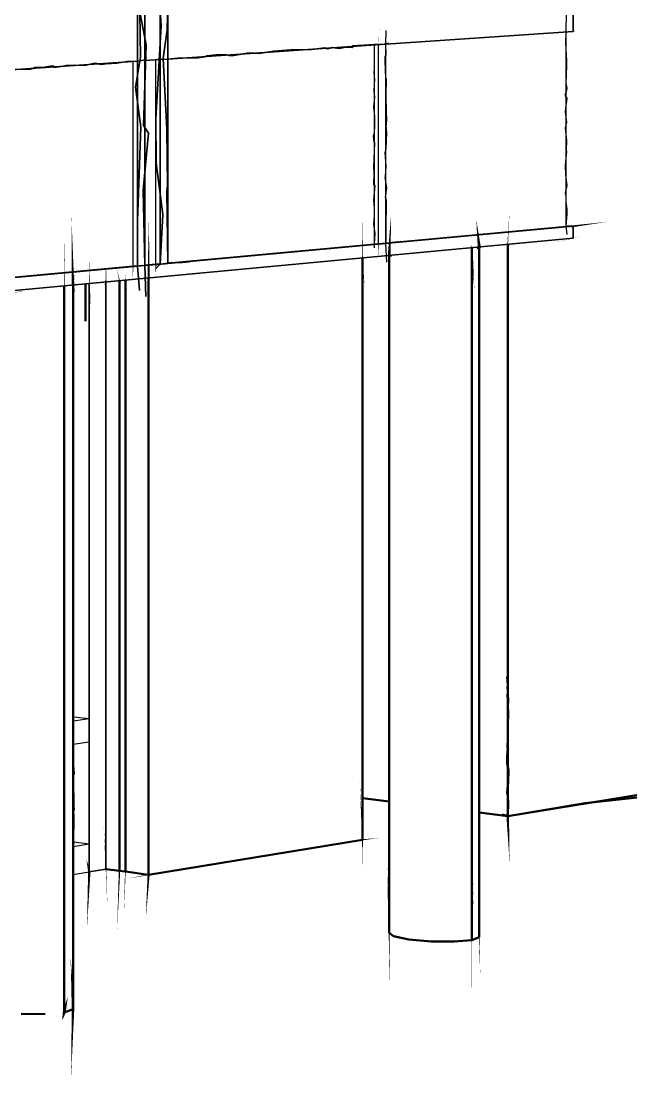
# Model space of a CAD drawing. Header units: inches. Extents: x -877 to 882, y -418 to 410.
# Drawn here: x 439.7 to 562.9, y -418.4 to -204.8 of the extents above; entities that cross this region are included whole.
import ezdxf

# ---------------------------------------------------------------- set-up
doc = ezdxf.new("R2010")
doc.units = ezdxf.units.IN
doc.header["$LTSCALE"] = 0.5
doc.header["$MEASUREMENT"] = 0
doc.layers.get('0').update_dxf_attribs({"lineweight": 18})
for name, color, linetype, lineweight in [('A-Glaz-Curt', 52, 'Continuous', 35), ('A-Glaz-Curt-Unit', 51, 'Continuous', 25), ('A-Wall', 113, 'Continuous', 35)]:
    doc.layers.add(name, color=color, linetype=linetype, lineweight=lineweight)

# ---------------------------------------------------------------- blocks, each defined once
blk = doc.blocks.new('*U12')
at = {"color": 7, "linetype": 'Continuous', "lineweight": -3}
for p, q in [((511.08, -216.28), (511.08, -209.67)), ((511.08, -249.84), (511.08, -216.28)), ((511.08, -249.84), (511.08, -249.84)), ((469.01, -253.84), (469.33, -253.82)), ((444.58, -405.52), (444.58, -405.52))]:
    blk.add_line(p, q, dxfattribs=at)
at = {"layer": 'A-Glaz-Curt', "color": 143, "linetype": 'Continuous', "lineweight": 35}
for p, q in [((463.19, -254.38), (463.19, 358.95)), ((464.73, -254.24), (464.73, 358.54)), ((469.33, -253.82), (469.33, 357.33)), ((467.8, -253.96), (467.8, -8.2)), ((551.23, -206.94), (551.23, -195.21)), ((513.39, -209.51), (551.23, -206.94)), ((469.33, -212.51), (513.34, -209.52)), ((429.93, -215.19), (463.19, -212.92)), ((464.73, -212.82), (467.8, -212.61)), ((469.33, -253.82), (551.23, -246.28)), ((549.83, -246.19), (551.23, -246.28)), ((549.83, -246.28), (551.23, -246.28)), ((551.23, -248.73), (551.23, -246.28)), ((429.93, -260.06), (551.23, -248.73)), ((464.73, -254.24), (468.79, -253.86)), ((466.94, -253.89), (467.8, -253.96)), ((467.8, -253.96), (469.33, -253.82)), ((429.93, -257.44), (464.04, -254.3)), ((462.33, -254.31), (463.19, -254.38)), ((463.19, -254.38), (464.73, -254.24)), ((453.48, -376.73), (453.48, -257.86)), ((456.85, -376.19), (456.85, -257.55)), ((453.48, -376.73), (456.85, -376.19))]:
    blk.add_line(p, q, dxfattribs=at)
at = {"layer": 'A-Glaz-Curt-Unit', "color": 141, "linetype": 'Continuous', "lineweight": 25}
for p, q in [((549.83, -246.28), (549.83, -207.04)), ((462.33, -254.31), (462.33, -212.98)), ((466.94, -253.89), (466.94, -212.67)), ((513.39, -249.62), (549.83, -246.28)), ((469.33, -253.67), (511.08, -249.84)), ((464.73, -254.09), (466.94, -253.89)), ((429.5, -257.33), (462.33, -254.31)), ((450.37, -345.43), (450.37, -258.15)), ((450.19, -345.46), (450.37, -345.43)), ((450.37, -370.7), (450.37, -350.94)), ((450.19, -370.73), (450.37, -370.7))]:
    blk.add_line(p, q, dxfattribs=at)
at = {"layer": 'A-Glaz-Curt-Unit', "color": 143, "linetype": 'Continuous', "lineweight": 25}
for p, q in [((511.93, -249.9), (511.93, -209.61)), ((513.39, -249.76), (513.39, -209.51)), ((511.08, -249.84), (511.93, -249.9)), ((511.93, -249.9), (513.39, -249.76)), ((450.19, -346.27), (453.48, -345.8)), ((450.37, -345.43), (453.48, -345.8)), ((450.19, -350.97), (453.48, -350.49)), ((450.19, -371.63), (453.48, -371.11)), ((450.37, -370.7), (453.48, -371.11)), ((453.48, -376.73), (453.48, -371.11)), ((450.19, -377.27), (453.48, -376.73))]:
    blk.add_line(p, q, dxfattribs=at)
at = {"layer": 'A-Wall', "color": 254, "linetype": 'Continuous', "lineweight": 50}
for p, q in [((530.74, -390.54), (530.74, -250.64)), ((532.25, -389.95), (532.25, -250.5)), ((514.05, -389.08), (514.05, -252.2)), ((448.42, -405.17), (448.42, -258.33)), ((450.19, -404.53), (450.19, -258.17)), ((452.68, -265.45), (452.68, -257.94)), ((514.05, -389.08), (514.94, -389.78)), ((514.94, -389.78), (518.03, -390.42)), ((518.03, -390.42), (522.51, -390.81)), ((527.17, -390.86), (530.74, -390.54)), ((530.74, -390.54), (532.25, -389.95)), ((522.51, -390.81), (527.17, -390.86)), ((439.71, -405.47), (444.58, -405.52)), ((444.58, -405.52), (444.58, -405.52)), ((448.42, -405.17), (450.19, -404.53))]:
    blk.add_line(p, q, dxfattribs=at)
at = {"layer": 'A-Wall', "color": 15, "linetype": 'Continuous', "lineweight": 50}
for p, q in [((538, -365.48), (538, -249.96)), ((508.66, -370.28), (508.66, -252.71)), ((465.46, -377.33), (465.46, -256.74)), ((538, -365.48), (863.68, -312.28)), ((538, -365.48), (538, -339.1)), ((508.66, -361.87), (514.05, -362.53)), ((532.25, -364.78), (538, -365.48)), ((465.46, -377.33), (508.66, -370.28)), ((460.76, -376.71), (465.46, -377.33))]:
    blk.add_line(p, q, dxfattribs=at)
at = {"layer": 'A-Wall', "color": 252, "linetype": 'Continuous', "lineweight": 50}
for p, q in [((459.58, -376.55), (459.58, -257.29)), ((456.85, -376.19), (459.58, -376.55))]:
    blk.add_line(p, q, dxfattribs=at)
at = {"layer": 'A-Wall', "color": 51, "linetype": 'Continuous', "lineweight": 50}
for p, q in [((460.76, -376.71), (460.76, -257.18)), ((459.58, -376.55), (460.76, -376.71))]:
    blk.add_line(p, q, dxfattribs=at)
blk = doc.blocks.new('New Napkin Sketch')
at = {"layer": 'A-Wall', "color": 143, "linetype": 'Continuous', "lineweight": 35}
for p, q in [((551.23, -206.94), (551.23, -195.21)), ((464.73, -212.82), (467.8, -212.61)), ((549.83, -246.19), (551.23, -246.28)), ((549.83, -246.28), (551.23, -246.28)), ((551.23, -248.73), (551.23, -246.28)), ((464.73, -254.24), (468.79, -253.86)), ((466.94, -253.89), (467.8, -253.96)), ((467.8, -253.96), (469.33, -253.82)), ((462.33, -254.31), (463.19, -254.38)), ((463.19, -254.38), (464.73, -254.24)), ((453.48, -376.73), (456.85, -376.19))]:
    blk.add_line(p, q, dxfattribs=at)
at = {"layer": 'A-Wall', "color": 7, "linetype": 'Continuous', "lineweight": -3}
for p, q in [((511.08, -216.28), (511.08, -209.67)), ((511.08, -249.84), (511.08, -249.84)), ((469.01, -253.84), (469.33, -253.82)), ((444.58, -405.52), (444.58, -405.52))]:
    blk.add_line(p, q, dxfattribs=at)
at = {"layer": 'A-Wall', "color": 143, "linetype": 'Continuous', "lineweight": 25}
for p, q in [((511.08, -249.84), (511.93, -249.9)), ((511.93, -249.9), (513.39, -249.76)), ((450.19, -346.27), (453.48, -345.8)), ((450.37, -345.43), (453.48, -345.8)), ((450.19, -350.97), (453.48, -350.49)), ((450.19, -371.63), (453.48, -371.11)), ((450.37, -370.7), (453.48, -371.11)), ((453.48, -376.73), (453.48, -371.11)), ((450.19, -377.27), (453.48, -376.73))]:
    blk.add_line(p, q, dxfattribs=at)
at = {"layer": 'A-Wall', "color": 141, "linetype": 'Continuous', "lineweight": 25}
for p, q in [((464.73, -254.09), (466.94, -253.89)), ((450.19, -345.46), (450.37, -345.43)), ((450.19, -370.73), (450.37, -370.7))]:
    blk.add_line(p, q, dxfattribs=at)
at = {"layer": 'A-Wall', "color": 254, "linetype": 'Continuous', "lineweight": 50}
for p, q in [((452.68, -265.45), (452.68, -257.94)), ((514.05, -389.08), (514.94, -389.78)), ((514.94, -389.78), (518.03, -390.42)), ((518.03, -390.42), (522.51, -390.81)), ((527.17, -390.86), (530.74, -390.54)), ((530.74, -390.54), (532.25, -389.95)), ((522.51, -390.81), (527.17, -390.86)), ((439.71, -405.47), (444.58, -405.52)), ((444.58, -405.52), (444.58, -405.52)), ((448.42, -405.17), (450.19, -404.53))]:
    blk.add_line(p, q, dxfattribs=at)
at = {"layer": 'A-Wall', "color": 15, "linetype": 'Continuous', "lineweight": 50}
for p, q in [((508.66, -361.87), (514.05, -362.53)), ((532.25, -364.78), (538, -365.48)), ((460.76, -376.71), (465.46, -377.33))]:
    blk.add_line(p, q, dxfattribs=at)
at = {"layer": 'A-Wall', "color": 252, "linetype": 'Continuous', "lineweight": 50}
blk.add_line((456.85, -376.19), (459.58, -376.55), dxfattribs=at)
at = {"layer": 'A-Wall', "color": 51, "linetype": 'Continuous', "lineweight": 50}
blk.add_line((459.58, -376.55), (460.76, -376.71), dxfattribs=at)
at = {"layer": 'A-Wall', "color": 143, "linetype": 'Continuous', "lineweight": 35, "extrusion": (0, 0, -1)}
for points in [[(-469.12, -253.82), (-469.33, -253.82), (-469.13, -239.29), (-469.28, -238.09), (-469.14, -226.69), (-468.41, -212.42), (-469.22, -206.63), (-469.53, -193.26)], [(-463.64, -259.27), (-463.19, -254.38), (-463.24, -245.25), (-463.9, -226.18), (-462.84, -218.16), (-463.82, -212.1), (-463.62, -198.61), (-462.35, -195.56), (-464.04, -193.07), (-462.42, -174.39), (-462.48, -169.56), (-462.43, -163.89), (-463.36, -148.51), (-463.89, -133.68), (-464.01, -131.16), (-462.96, -123.3), (-463.12, -109.5), (-462.3, -103.16), (-462.93, -98.35), (-463.44, -82.4), (-463.45, -76), (-462.43, -56.84), (-463.34, -50.06), (-462.92, -36.85)], [(-464.93, -260.52), (-464.73, -254.24), (-464.39, -238.97), (-465.42, -227.48), (-464.4, -225.93), (-464.95, -209.66), (-463.78, -203.29), (-464.95, -194.44), (-464.13, -193.21), (-463.81, -187.46), (-464.24, -168.36), (-464.8, -156.55), (-463.87, -145.45), (-465.65, -143.21), (-465.38, -127.46), (-464.69, -116.32), (-465.34, -115.5), (-463.9, -97.92), (-464.02, -83.91), (-465.37, -82.06), (-463.82, -79.45), (-464.5, -63.03), (-465.3, -47.67), (-465.33, -37.04)], [(-466.93, -254.81), (-467.8, -253.96), (-468.34, -243.92), (-466.98, -233.54), (-466.91, -224.56), (-468.03, -205.8), (-467.39, -196.36), (-468.13, -190.02), (-468.52, -185.94), (-467.93, -174.76), (-467.52, -168.78), (-466.87, -160.41), (-467.6, -156.36), (-468.69, -144), (-467.65, -137.85), (-468.63, -128.29), (-467.34, -116), (-468.52, -106.62), (-468.27, -87.47), (-467.23, -74.29), (-467.89, -60.89), (-466.86, -44.28), (-467.03, -27.47)], [(-467.36, -212.61), (-469.33, -212.51), (-471.27, -212.34), (-475.45, -212.25), (-476.78, -212.09), (-477.31, -211.86), (-479.68, -211.6), (-481.15, -211.65), (-481.68, -211.78), (-482.7, -211.77), (-485.8, -211.25), (-487.71, -211.36), (-490.76, -210.9), (-494.1, -210.67), (-498.37, -210.59), (-501.05, -210.27), (-501.59, -210.45), (-502.54, -210.17), (-503.93, -210.35), (-505.28, -210.12), (-506.66, -210.18), (-506.7, -209.82), (-511.06, -209.58), (-513.07, -209.53), (-513.34, -209.52), (-513.98, -209.29)], [(-437.93, -214.59), (-440.84, -214.58), (-441.25, -214.56), (-441.52, -214.55), (-442.18, -214.36), (-442.47, -214.22), (-444.51, -214.13), (-445.61, -213.96), (-446.27, -213.91), (-446.33, -214.2), (-448.65, -213.91), (-448.79, -213.78), (-450.49, -213.72), (-450.59, -213.73), (-452.51, -213.8), (-454.58, -213.36), (-454.95, -213.39), (-455.89, -213.58), (-456.91, -213.44), (-459.06, -213.35), (-461.08, -213.02), (-463.19, -212.92), (-464.82, -212.69)]]:
    blk.add_lwpolyline(points, dxfattribs=at)
at = {"layer": 'A-Wall', "color": 141, "linetype": 'Continuous', "lineweight": 25, "extrusion": (0, 0, -1)}
for points in [[(-549.98, -247.95), (-549.83, -246.28), (-550.01, -243.78), (-550, -242.94), (-549.79, -241.38), (-549.8, -240.19), (-549.67, -239.51), (-550.01, -238.15), (-549.72, -235.9), (-549.65, -234.03), (-549.95, -231.22), (-549.89, -230.89), (-549.96, -228.96), (-549.69, -226.43), (-549.97, -225.27), (-549.64, -223.24), (-549.78, -221.84), (-549.9, -221.56), (-549.98, -220.4), (-549.67, -219.92), (-549.7, -219.45), (-549.81, -219.41), (-549.99, -218.36), (-549.82, -217.33), (-549.95, -213.89), (-549.95, -212.87), (-549.77, -209.27), (-549.83, -207.04), (-549.87, -203.17)], [(-450.44, -371.02), (-450.37, -370.7), (-450.31, -369.16), (-450.34, -368.59), (-450.45, -367.91), (-450.41, -367.46), (-450.41, -366.47), (-450.39, -365.29), (-450.37, -364.72), (-450.46, -364.06), (-450.44, -363.41), (-450.44, -362.31), (-450.42, -361.45), (-450.33, -360.05), (-450.37, -359.45), (-450.34, -358.58), (-450.3, -357.2), (-450.46, -356.93), (-450.42, -355.84), (-450.3, -354.82), (-450.33, -354.07), (-450.31, -353.74), (-450.31, -352.93), (-450.33, -352.13), (-450.37, -350.94), (-450.37, -350.65)]]:
    blk.add_lwpolyline(points, dxfattribs=at)
at = {"layer": 'A-Wall', "color": 143, "linetype": 'Continuous', "lineweight": 25, "extrusion": (0, 0, -1)}
blk.add_lwpolyline([(-512.03, -253.24, 0, 0.174, 0), (-511.93, -249.9, 0.174, 0, 0), (-511.88, -246.22, 0, 0, 0), (-511.94, -244.35, 0, 0, 0), (-511.74, -240.96, 0, 0, 0), (-512.06, -240.48, 0, 0, 0), (-512.12, -238.22, 0, 0, 0), (-511.97, -236.44, 0, 0, 0), (-511.88, -234.72, 0, 0, 0), (-511.88, -231.97, 0, 0, 0), (-512.06, -229.05, 0, 0, 0), (-512.02, -227.36, 0, 0, 0), (-512.12, -225.79, 0, 0, 0), (-511.95, -223.82, 0, 0, 0), (-511.97, -221.4, 0, 0, 0), (-512.11, -219.3, 0, 0, 0), (-511.84, -215.76, 0, 0, 0), (-512.06, -211.77, 0, 0.036, 0), (-511.93, -209.61, 0.036, 0, 0), (-512.05, -205.96, 0, 0, 0)], format="xyseb", dxfattribs=at)
at = {"layer": 'A-Wall', "color": 143, "linetype": 'Continuous', "lineweight": 35, "extrusion": (0, 0, -1)}
for points in [[(-512.32, -209.77, 0, 0.127, 0), (-513.39, -209.51, 0.127, 0, 0), (-514.48, -209.61, 0, 0, 0), (-516.5, -209.22, 0, 0, 0), (-519.86, -209.23, 0, 0, 0), (-521.53, -208.89, 0, 0, 0), (-524.64, -208.63, 0, 0, 0), (-525.31, -208.56, 0, 0, 0), (-526.88, -208.63, 0, 0, 0), (-528.86, -208.4, 0, 0, 0), (-532, -208.42, 0, 0, 0), (-533.44, -208.14, 0, 0, 0), (-535.95, -208.04, 0, 0, 0), (-536.9, -207.87, 0, 0, 0), (-539.88, -207.55, 0, 0, 0), (-542.99, -207.58, 0, 0, 0), (-545.4, -207.24, 0, 0, 0), (-545.68, -207.24, 0, 0, 0), (-548.88, -207.19, 0, 0, 0), (-549.33, -207.04, 0, 0, 0), (-550.86, -207.13, 0, 0, 0), (-551.12, -206.86, 0, 0.0624, 0), (-551.23, -206.94, 0.0624, 0, 0), (-552.29, -207, 0, 0, 0)], [(-462.5, -254.24, 0, 0.146, 0), (-469.33, -253.82, 0.146, 0, 0), (-474.82, -253.64, 0, 0, 0), (-476.13, -253, 0, 0, 0), (-481.67, -252.69, 0, 0, 0), (-489.22, -252.27, 0, 0, 0), (-496.54, -251.21, 0, 0, 0), (-497.9, -251.43, 0, 0, 0), (-498.97, -251.01, 0, 0, 0), (-504.61, -250.28, 0, 0, 0), (-511.76, -250.13, 0, 0, 0), (-517.27, -249.76, 0, 0, 0), (-519.75, -249.51, 0, 0, 0), (-522.62, -248.69, 0, 0, 0), (-523.34, -248.86, 0, 0, 0), (-528.78, -248.53, 0, 0, 0), (-534.26, -247.9, 0, 0, 0), (-541.35, -247.39, 0, 0, 0), (-548.92, -246.1, 0, 0, 0), (-550.83, -246.67, 0, 0.349, 0), (-551.23, -246.28, 0.349, 0, 0), (-558.31, -245.38, 0, 0, 0)], [(-424.76, -260.52, 0, 0.374, 0), (-429.93, -260.06, 0.374, 0, 0), (-440.8, -259.49, 0, 0, 0), (-451.12, -258.24, 0, 0, 0), (-454.82, -258.26, 0, 0, 0), (-461.13, -257.74, 0, 0, 0), (-462.79, -256.43, 0, 0, 0), (-465.6, -256.25, 0, 0, 0), (-467.6, -257, 0, 0, 0), (-478.58, -254.95, 0, 0, 0), (-486.49, -254.9, 0, 0, 0), (-490.35, -254.12, 0, 0, 0), (-492.99, -254.68, 0, 0, 0), (-501.49, -253.42, 0, 0, 0), (-511.55, -252.03, 0, 0, 0), (-522.5, -251.02, 0, 0, 0), (-524.18, -250.73, 0, 0, 0), (-535.95, -250.34, 0, 0, 0), (-537.33, -250.22, 0, 0, 0), (-546.68, -249.06, 0, 0, 0), (-547.14, -249.71, 0, 0.0383, 0), (-551.23, -248.73, 0.0383, 0, 0), (-553.04, -248.05, 0, 0, 0)], [(-453, -388.2, 0, 0.484, 0), (-453.48, -376.73, 0.484, 0, 0), (-452.89, -374.22, 0, 0, 0), (-454.06, -365.49, 0, 0, 0), (-453.11, -354.35, 0, 0, 0), (-453.34, -343.24, 0, 0, 0), (-453.01, -342.55, 0, 0, 0), (-453.98, -336.73, 0, 0, 0), (-453.9, -329.02, 0, 0, 0), (-452.98, -318.43, 0, 0, 0), (-452.98, -311.26, 0, 0, 0), (-454.02, -307.14, 0, 0, 0), (-454.02, -304.86, 0, 0, 0), (-453.41, -304.48, 0, 0, 0), (-453.21, -297.09, 0, 0, 0), (-453.34, -292.72, 0, 0, 0), (-454.04, -283.79, 0, 0, 0), (-453, -275.27, 0, 0, 0), (-452.99, -267.91, 0, 0, 0), (-453.8, -263, 0, 0.169, 0), (-453.48, -257.86, 0.169, 0, 0), (-453.45, -253.42, 0, 0, 0)], [(-429.63, -257.55, 0, 0.14, 0), (-429.93, -257.44, 0.14, 0, 0), (-431.7, -257.22, 0, 0, 0), (-432.49, -257.27, 0, 0, 0), (-435.72, -257.02, 0, 0, 0), (-436.47, -256.71, 0, 0, 0), (-436.81, -256.89, 0, 0, 0), (-440.16, -256.54, 0, 0, 0), (-441.5, -256.42, 0, 0, 0), (-444.77, -255.97, 0, 0, 0), (-446.39, -255.85, 0, 0, 0), (-447.22, -255.69, 0, 0, 0), (-447.39, -255.68, 0, 0, 0), (-450.11, -255.58, 0, 0, 0), (-451.38, -255.45, 0, 0, 0), (-453.95, -255.25, 0, 0, 0), (-455.38, -254.93, 0, 0, 0), (-456.37, -255.04, 0, 0, 0), (-457.83, -254.84, 0, 0, 0), (-460.43, -254.58, 0, 0, 0), (-463.74, -254.16, 0, 0.136, 0), (-464.04, -254.3, 0.136, 0, 0), (-466.5, -254.16, 0, 0, 0)], [(-457.15, -383.92, 0, 0.116, 0), (-456.85, -376.19, 0.116, 0, 0), (-456.4, -367.67, 0, 0, 0), (-456.96, -366.04, 0, 0, 0), (-457.36, -364.94, 0, 0, 0), (-456.48, -353.79, 0, 0, 0), (-457.18, -346.94, 0, 0, 0), (-457.39, -338.97, 0, 0, 0), (-456.36, -331.85, 0, 0, 0), (-456.82, -326.21, 0, 0, 0), (-456.79, -315.62, 0, 0, 0), (-457.2, -305.74, 0, 0, 0), (-457.39, -294.26, 0, 0, 0), (-456.45, -292.28, 0, 0, 0), (-456.62, -282, 0, 0, 0), (-457.06, -272.54, 0, 0, 0), (-456.3, -261.32, 0, 0, 0), (-456.49, -258.28, 0, 0.226, 0), (-456.85, -257.55, 0.226, 0, 0), (-456.85, -254.22, 0, 0, 0)]]:
    blk.add_lwpolyline(points, format="xyseb", dxfattribs=at)
at = {"layer": 'A-Wall', "color": 143, "linetype": 'Continuous', "lineweight": 25, "extrusion": (0, 0, -1)}
blk.add_lwpolyline([(-513.55, -253.57), (-513.39, -249.76), (-513.44, -249.05), (-513.48, -245.63), (-513.52, -242.32), (-513.49, -241.07), (-513.34, -240.51), (-513.55, -238.52), (-513.22, -236.37), (-513.29, -236.26), (-513.43, -234.15), (-513.22, -231.42), (-513.46, -230.62), (-513.58, -227.42), (-513.44, -225.86), (-513.52, -225.79), (-513.58, -224.56), (-513.51, -223.36), (-513.44, -219.58), (-513.51, -216.61), (-513.44, -216.59), (-513.34, -215.24), (-513.24, -212.42), (-513.26, -212.04), (-513.42, -211.75), (-513.39, -209.51), (-513.48, -206.72)], dxfattribs=at)
at = {"layer": 'A-Wall', "color": 141, "linetype": 'Continuous', "lineweight": 25, "extrusion": (0, 0, -1)}
for points in [[(-462.25, -256.75, 0, 0.203, 0), (-462.33, -254.31, 0.203, 0, 0), (-462.35, -254, 0, 0, 0), (-462.46, -252.56, 0, 0, 0), (-462.17, -249.76, 0, 0, 0), (-462.48, -247.29, 0, 0, 0), (-462.29, -243.51, 0, 0, 0), (-462.13, -242.21, 0, 0, 0), (-462.33, -239.34, 0, 0, 0), (-462.26, -237.71, 0, 0, 0), (-462.52, -234.57, 0, 0, 0), (-462.33, -234.3, 0, 0, 0), (-462.17, -230.9, 0, 0, 0), (-462.43, -230, 0, 0, 0), (-462.14, -227.41, 0, 0, 0), (-462.35, -225.86, 0, 0, 0), (-462.47, -225.71, 0, 0, 0), (-462.31, -223.12, 0, 0, 0), (-462.19, -220.5, 0, 0, 0), (-462.4, -219.33, 0, 0, 0), (-462.39, -215.71, 0, 0, 0), (-462.22, -213.5, 0, 0.0164, 0), (-462.33, -212.98, 0.0164, 0, 0), (-462.16, -210.94, 0, 0, 0)], [(-466.86, -256.38, 0, 0.201, 0), (-466.94, -253.89, 0.201, 0, 0), (-466.92, -252.78, 0, 0, 0), (-466.97, -250.7, 0, 0, 0), (-466.95, -249.37, 0, 0, 0), (-466.91, -246.86, 0, 0, 0), (-467.08, -244, 0, 0, 0), (-467.13, -243.5, 0, 0, 0), (-466.95, -239.91, 0, 0, 0), (-466.92, -238.76, 0, 0, 0), (-467.01, -236.08, 0, 0, 0), (-466.97, -233.24, 0, 0, 0), (-467, -232.48, 0, 0, 0), (-467.09, -228.4, 0, 0, 0), (-466.92, -226.02, 0, 0, 0), (-467.02, -224.42, 0, 0, 0), (-466.8, -221.8, 0, 0, 0), (-466.83, -218.26, 0, 0, 0), (-467.09, -218.22, 0, 0, 0), (-467.03, -216.35, 0, 0, 0), (-466.85, -215.13, 0, 0.0178, 0), (-466.94, -212.67, 0.0178, 0, 0), (-467.01, -212.37, 0, 0, 0)], [(-511.47, -249.75, 0, 0.0848, 0), (-513.39, -249.62, 0.0848, 0, 0), (-516.77, -249.2, 0, 0, 0), (-518.02, -249.36, 0, 0, 0), (-518.38, -249.18, 0, 0, 0), (-518.69, -249.08, 0, 0, 0), (-520.54, -248.84, 0, 0, 0), (-523.57, -248.52, 0, 0, 0), (-526.05, -248.6, 0, 0, 0), (-529.52, -248.14, 0, 0, 0), (-531.29, -247.91, 0, 0, 0), (-531.83, -247.94, 0, 0, 0), (-532.29, -247.96, 0, 0, 0), (-535.4, -247.43, 0, 0, 0), (-537.15, -247.5, 0, 0, 0), (-538.73, -247.39, 0, 0, 0), (-540.56, -247.19, 0, 0, 0), (-542.52, -247.13, 0, 0, 0), (-544.05, -246.98, 0, 0, 0), (-544.26, -246.85, 0, 0, 0), (-544.65, -246.62, 0, 0, 0), (-545.33, -246.8, 0, 0, 0), (-547.88, -246.36, 0, 0.00862, 0), (-549.83, -246.28, 0.00862, 0, 0), (-550.41, -246.16, 0, 0, 0)], [(-465.38, -254.18, 0, 0.116, 0), (-469.33, -253.67, 0.116, 0, 0), (-470.37, -253.41, 0, 0, 0), (-472.21, -253.61, 0, 0, 0), (-473.82, -253.44, 0, 0, 0), (-476.49, -252.94, 0, 0, 0), (-480.37, -252.53, 0, 0, 0), (-483.37, -252.41, 0, 0, 0), (-484.28, -252.28, 0, 0, 0), (-486.42, -252.04, 0, 0, 0), (-490.42, -251.68, 0, 0, 0), (-490.6, -251.68, 0, 0, 0), (-494.49, -251.41, 0, 0, 0), (-498.51, -251.18, 0, 0, 0), (-502.2, -250.68, 0, 0, 0), (-506.37, -250.39, 0, 0, 0), (-509.37, -250, 0, 0.117, 0), (-511.08, -249.84, 0.117, 0, 0), (-514.55, -249.57, 0, 0, 0)], [(-426.29, -257.61, 0, 0.114, 0), (-429.5, -257.33, 0.114, 0, 0), (-430.17, -257.2, 0, 0, 0), (-431.92, -257.15, 0, 0, 0), (-433.32, -257.01, 0, 0, 0), (-436.29, -256.82, 0, 0, 0), (-437.85, -256.45, 0, 0, 0), (-439.68, -256.48, 0, 0, 0), (-441.49, -256.37, 0, 0, 0), (-444.38, -255.82, 0, 0, 0), (-446.84, -255.74, 0, 0, 0), (-447.36, -255.55, 0, 0, 0), (-447.84, -255.55, 0, 0, 0), (-451, -255.21, 0, 0, 0), (-453.28, -255.16, 0, 0, 0), (-454.65, -255.12, 0, 0, 0), (-455.2, -254.85, 0, 0, 0), (-457.16, -254.82, 0, 0, 0), (-457.82, -254.7, 0, 0, 0), (-458.39, -254.53, 0, 0, 0), (-459.41, -254.71, 0, 0, 0), (-462.27, -254.33, 0, 0.072, 0), (-462.33, -254.31, 0.072, 0, 0), (-464.61, -254.05, 0, 0, 0)], [(-450.43, -346.46, 0, 0.135, 0), (-450.37, -345.43, 0.135, 0, 0), (-450.35, -344.11, 0, 0, 0), (-450.43, -337.16, 0, 0, 0), (-450.56, -329.88, 0, 0, 0), (-450.59, -323.73, 0, 0, 0), (-450.33, -320.11, 0, 0, 0), (-450.34, -313.92, 0, 0, 0), (-450.63, -308, 0, 0, 0), (-450.43, -300.47, 0, 0, 0), (-450.69, -292.92, 0, 0, 0), (-450.5, -291.35, 0, 0, 0), (-450.2, -283.6, 0, 0, 0), (-450.48, -275.96, 0, 0, 0), (-450.24, -269.71, 0, 0, 0), (-450.59, -268.89, 0, 0, 0), (-450.1, -266.99, 0, 0, 0), (-450.68, -261.15, 0, 0, 0), (-449.96, -259.25, 0, 0.0569, 0), (-450.37, -258.15, 0.0569, 0, 0), (-450.75, -254.39, 0, 0, 0)]]:
    blk.add_lwpolyline(points, format="xyseb", dxfattribs=at)
at = {"layer": 'A-Wall', "color": 7, "linetype": 'Continuous', "lineweight": -3, "extrusion": (0, 0, -1)}
blk.add_lwpolyline([(-511.1, -250.63), (-511.08, -249.84), (-511.24, -247.77), (-510.93, -245.87), (-511.08, -244.35), (-511.07, -242.49), (-510.96, -241.01), (-511.19, -238.8), (-511.23, -238.09), (-510.96, -237.95), (-510.99, -235.49), (-510.93, -234.28), (-511.02, -232.83), (-510.99, -232.54), (-511.06, -231.25), (-511.17, -229.39), (-511.01, -229.32), (-510.91, -228.03), (-511.07, -227.43), (-511.15, -225.94), (-511.15, -225.9), (-511.19, -225.9), (-511.18, -224.09), (-511.08, -223.41), (-510.96, -222.18), (-511.14, -220.22), (-511.01, -218.94), (-511.17, -216.51), (-511.08, -216.28), (-511.01, -214.92)], dxfattribs=at)
at = {"layer": 'A-Wall', "color": 15, "linetype": 'Continuous', "lineweight": 50, "extrusion": (0, 0, -1)}
for points in [[(-538.38, -374.9, 0, 0.524, 0), (-538, -365.48, 0.524, 0, 0), (-537.96, -359.3, 0, 0, 0), (-538.21, -351.9, 0, 0, 0), (-537.56, -341.56, 0, 0, 0), (-537.44, -333.81, 0, 0, 0), (-538, -325.3, 0, 0, 0), (-538.3, -321.17, 0, 0, 0), (-538.19, -320.72, 0, 0, 0), (-537.82, -311.56, 0, 0, 0), (-538.36, -310.78, 0, 0, 0), (-537.71, -307.73, 0, 0, 0), (-538.4, -300.76, 0, 0, 0), (-538.53, -293.68, 0, 0, 0), (-538.26, -288.58, 0, 0, 0), (-538.48, -277.77, 0, 0, 0), (-538.5, -267.09, 0, 0, 0), (-538.14, -259.6, 0, 0, 0), (-538.55, -250.35, 0, 0.148, 0), (-538, -249.96, 0.148, 0, 0), (-538.36, -243.17, 0, 0, 0)], [(-464.89, -386.21, 0, 0.423, 0), (-465.46, -377.33, 0.423, 0, 0), (-465.78, -377.17, 0, 0, 0), (-465.83, -373.88, 0, 0, 0), (-465.16, -368.32, 0, 0, 0), (-465.7, -361.04, 0, 0, 0), (-465.33, -352.46, 0, 0, 0), (-465.71, -350.38, 0, 0, 0), (-465.88, -346.81, 0, 0, 0), (-465.18, -339.43, 0, 0, 0), (-465.82, -331.51, 0, 0, 0), (-465.09, -324.29, 0, 0, 0), (-465, -323.44, 0, 0, 0), (-465.6, -318.93, 0, 0, 0), (-465.69, -311.37, 0, 0, 0), (-465.68, -301.02, 0, 0, 0), (-465.3, -295.72, 0, 0, 0), (-465.09, -286.86, 0, 0, 0), (-465.62, -278.16, 0, 0, 0), (-466.03, -272.86, 0, 0, 0), (-465.22, -261.91, 0, 0.448, 0), (-465.46, -256.74, 0.448, 0, 0), (-465.51, -245.33, 0, 0, 0)], [(-508.68, -375.91, 0, 0.182, 0), (-508.66, -370.28, 0.182, 0, 0), (-508.12, -358.53, 0, 0, 0), (-508.14, -349.36, 0, 0, 0), (-508.13, -338.32, 0, 0, 0), (-508.76, -337.85, 0, 0, 0), (-508.81, -328.59, 0, 0, 0), (-508.95, -322.89, 0, 0, 0), (-509.23, -311.37, 0, 0, 0), (-509.07, -301.06, 0, 0, 0), (-508.72, -289.76, 0, 0, 0), (-508.22, -285.95, 0, 0, 0), (-508.36, -278.41, 0, 0, 0), (-508.92, -270.84, 0, 0, 0), (-508.27, -270.73, 0, 0, 0), (-508.95, -269.54, 0, 0, 0), (-509.09, -258.81, 0, 0.159, 0), (-508.66, -252.71, 0.159, 0, 0), (-508.57, -244.1, 0, 0, 0)], [(-461.16, -378.15, 0, 0.171, 0), (-465.46, -377.33, 0.171, 0, 0), (-469.37, -376.67, 0, 0, 0), (-472.43, -376.38, 0, 0, 0), (-475.76, -375.48, 0, 0, 0), (-477.05, -375.46, 0, 0, 0), (-480.69, -375.03, 0, 0, 0), (-483.63, -374.55, 0, 0, 0), (-484.08, -374.07, 0, 0, 0), (-487.75, -373.83, 0, 0, 0), (-488.19, -373.75, 0, 0, 0), (-490.77, -373.36, 0, 0, 0), (-492.83, -372.77, 0, 0, 0), (-493.49, -372.89, 0, 0, 0), (-495.79, -372.16, 0, 0, 0), (-498.46, -371.81, 0, 0, 0), (-502.28, -371.13, 0, 0, 0), (-506.15, -370.76, 0, 0.209, 0), (-508.66, -370.28, 0.209, 0, 0), (-512.11, -369.9, 0, 0, 0)]]:
    blk.add_lwpolyline(points, format="xyseb", dxfattribs=at)
at = {"layer": 'A-Wall', "color": 254, "linetype": 'Continuous', "lineweight": 50, "extrusion": (0, 0, -1)}
for points in [[(-449.79, -418.39, 0, 0.509, 0), (-450.19, -404.53, 0.509, 0, 0), (-449.71, -393.89, 0, 0, 0), (-450.46, -387.97, 0, 0, 0), (-450.36, -383.05, 0, 0, 0), (-449.81, -378.88, 0, 0, 0), (-450.38, -373.67, 0, 0, 0), (-449.96, -361.44, 0, 0, 0), (-450.7, -349.3, 0, 0, 0), (-449.74, -335.34, 0, 0, 0), (-450.02, -330.85, 0, 0, 0), (-450.22, -318.63, 0, 0, 0), (-450.85, -305.08, 0, 0, 0), (-450.31, -304.92, 0, 0, 0), (-450.03, -290.77, 0, 0, 0), (-450.39, -282.79, 0, 0, 0), (-450.47, -269.7, 0, 0, 0), (-450.56, -259.75, 0, 0.488, 0), (-450.19, -258.17, 0.488, 0, 0), (-449.88, -244.54, 0, 0, 0)], [(-514.22, -399.94, 0, 0.21, 0), (-514.05, -389.08, 0.21, 0, 0), (-513.63, -375.57, 0, 0, 0), (-514.01, -365.85, 0, 0, 0), (-514.1, -363.7, 0, 0, 0), (-514.21, -361.92, 0, 0, 0), (-514.49, -356.76, 0, 0, 0), (-514.58, -345.7, 0, 0, 0), (-514.67, -341.91, 0, 0, 0), (-514.59, -329.13, 0, 0, 0), (-514.53, -324.26, 0, 0, 0), (-513.93, -322.55, 0, 0, 0), (-513.9, -320.43, 0, 0, 0), (-514.71, -317.96, 0, 0, 0), (-514.66, -313.43, 0, 0, 0), (-513.57, -313.16, 0, 0, 0), (-514.38, -309.15, 0, 0, 0), (-514.49, -299.7, 0, 0, 0), (-513.71, -291.89, 0, 0, 0), (-513.58, -280.03, 0, 0, 0), (-514.51, -272.55, 0, 0, 0), (-514.2, -262.38, 0, 0, 0), (-514.61, -252.42, 0, 0.559, 0), (-514.05, -252.2, 0.559, 0, 0), (-514.45, -243.81, 0, 0, 0)], [(-532.45, -397.52, 0, 0.149, 0), (-532.25, -389.95, 0.149, 0, 0), (-532.31, -379.78, 0, 0, 0), (-532.47, -375.51, 0, 0, 0), (-532.19, -362.98, 0, 0, 0), (-532.68, -359.72, 0, 0, 0), (-531.89, -345.85, 0, 0, 0), (-531.97, -334.82, 0, 0, 0), (-532.21, -327.93, 0, 0, 0), (-532.34, -318.54, 0, 0, 0), (-532.69, -315.19, 0, 0, 0), (-532.53, -303.78, 0, 0, 0), (-532.42, -291.96, 0, 0, 0), (-532.26, -287.76, 0, 0, 0), (-531.83, -273.88, 0, 0, 0), (-532.49, -270.21, 0, 0, 0), (-532.86, -269.78, 0, 0, 0), (-532.93, -262.44, 0, 0, 0), (-531.75, -251.78, 0, 0, 0), (-531.69, -250.96, 0, 0.624, 0), (-532.25, -250.5, 0.624, 0, 0), (-531.65, -244.96, 0, 0, 0)], [(-448, -406.81, 0, 0.611, 0), (-448.42, -405.17, 0.611, 0, 0), (-449.15, -401.96, 0, 0, 0), (-448.32, -394.32, 0, 0, 0), (-448.54, -387.03, 0, 0, 0), (-448.76, -383.17, 0, 0, 0), (-448.18, -382.7, 0, 0, 0), (-448.78, -372.66, 0, 0, 0), (-448.11, -372.19, 0, 0, 0), (-447.84, -361.77, 0, 0, 0), (-448.89, -355.7, 0, 0, 0), (-448.35, -344.88, 0, 0, 0), (-448.58, -344.54, 0, 0, 0), (-448.41, -332.1, 0, 0, 0), (-448.64, -320.01, 0, 0, 0), (-447.99, -308.85, 0, 0, 0), (-447.73, -298.39, 0, 0, 0), (-447.69, -292.16, 0, 0, 0), (-447.84, -290.43, 0, 0, 0), (-447.74, -280.68, 0, 0, 0), (-447.72, -280.02, 0, 0, 0), (-448.23, -268.64, 0, 0, 0), (-449.09, -258.39, 0, 0.137, 0), (-448.42, -258.33, 0.137, 0, 0), (-448.6, -246.96, 0, 0, 0)], [(-530.77, -404.51, 0, 0.0563, 0), (-530.74, -390.54, 0.0563, 0, 0), (-531.24, -376.95, 0, 0, 0), (-531.12, -365.22, 0, 0, 0), (-530.81, -353.36, 0, 0, 0), (-531.02, -349.49, 0, 0, 0), (-531.33, -349.3, 0, 0, 0), (-530.72, -348.03, 0, 0, 0), (-531.12, -345.97, 0, 0, 0), (-530.94, -339.18, 0, 0, 0), (-530.09, -326.58, 0, 0, 0), (-530.85, -317.2, 0, 0, 0), (-530.18, -311.83, 0, 0, 0), (-530.71, -304.53, 0, 0, 0), (-530.22, -300.21, 0, 0, 0), (-530.99, -299.07, 0, 0, 0), (-530.58, -287.73, 0, 0, 0), (-530.7, -284.84, 0, 0, 0), (-530.32, -278.16, 0, 0, 0), (-531, -276.4, 0, 0, 0), (-531.04, -267.52, 0, 0, 0), (-531.13, -264.8, 0, 0, 0), (-531.26, -259.27, 0, 0.356, 0), (-530.74, -250.64, 0.356, 0, 0), (-530.71, -250.13, 0, 0, 0)]]:
    blk.add_lwpolyline(points, format="xyseb", dxfattribs=at)
at = {"layer": 'A-Wall', "color": 252, "linetype": 'Continuous', "lineweight": 50, "extrusion": (0, 0, -1)}
blk.add_lwpolyline([(-459.1, -388.45, 0, 0.295, 0), (-459.58, -376.55, 0.295, 0, 0), (-459.6, -366.61, 0, 0, 0), (-460.17, -360.57, 0, 0, 0), (-460.16, -350.72, 0, 0, 0), (-459.31, -348.16, 0, 0, 0), (-459.03, -347.04, 0, 0, 0), (-459.37, -336.4, 0, 0, 0), (-459.32, -329.42, 0, 0, 0), (-459.56, -326.01, 0, 0, 0), (-459.71, -325.77, 0, 0, 0), (-459, -317.76, 0, 0, 0), (-460.15, -317.17, 0, 0, 0), (-459.66, -310.76, 0, 0, 0), (-459.19, -302.43, 0, 0, 0), (-459.31, -292.63, 0, 0, 0), (-459.35, -283.67, 0, 0, 0), (-459.18, -276.45, 0, 0, 0), (-459.72, -273.75, 0, 0, 0), (-459.28, -265.82, 0, 0, 0), (-459.63, -258.57, 0, 0.178, 0), (-459.58, -257.29, 0.178, 0, 0), (-459.01, -254.85, 0, 0, 0)], format="xyseb", dxfattribs=at)
at = {"layer": 'A-Wall', "color": 51, "linetype": 'Continuous', "lineweight": 50, "extrusion": (0, 0, -1)}
blk.add_lwpolyline([(-460.46, -385.56, 0, 0.144, 0), (-460.76, -376.71, 0.144, 0, 0), (-460.67, -369.88, 0, 0, 0), (-461.33, -361.85, 0, 0, 0), (-461.18, -353.87, 0, 0, 0), (-460.8, -347.89, 0, 0, 0), (-461.16, -337.58, 0, 0, 0), (-460.66, -335.46, 0, 0, 0), (-460.62, -323.93, 0, 0, 0), (-461, -312.23, 0, 0, 0), (-460.97, -305.5, 0, 0, 0), (-460.44, -302.47, 0, 0, 0), (-460.22, -301.84, 0, 0, 0), (-461.04, -291.76, 0, 0, 0), (-461.17, -284.08, 0, 0, 0), (-461.06, -278.78, 0, 0, 0), (-461.26, -268.05, 0, 0, 0), (-461.17, -259.63, 0, 0.0491, 0), (-460.76, -257.18, 0.0491, 0, 0), (-460.96, -255.31, 0, 0, 0)], format="xyseb", dxfattribs=at)
at = {"layer": 'A-Wall', "color": 15, "linetype": 'Continuous', "lineweight": 50, "extrusion": (0, 0, -1)}
for points in [[(-536.9, -365.2), (-538, -365.48), (-553.64, -362.87), (-569.76, -361.13)], [(-538.02, -365.57), (-538, -365.48), (-538.01, -365.19), (-538.07, -362.98), (-538.01, -361.3), (-537.9, -360.74), (-538.07, -358.58), (-538.13, -356.25), (-537.92, -354.79), (-537.87, -354.32), (-537.89, -353.63), (-537.96, -352.4), (-538.09, -351.85), (-537.95, -351.7), (-538.04, -349.65), (-538.02, -348.72), (-538.04, -346.38), (-538.11, -345.22), (-538.05, -342.73), (-538.1, -342.62), (-538.09, -341.53), (-537.93, -341.51), (-538.02, -340.01), (-537.95, -339.54), (-538, -339.1), (-537.9, -337.37)]]:
    blk.add_lwpolyline(points, dxfattribs=at)

msp = doc.modelspace()

# ---------------------------------------------------------------- block references
msp.add_blockref('New Napkin Sketch', (0, 0))
at = {"color": 7, "linetype": 'Continuous', "lineweight": -3}
msp.add_blockref('*U12', (0, 0), dxfattribs=at)

doc.saveas('drawing.dxf')
